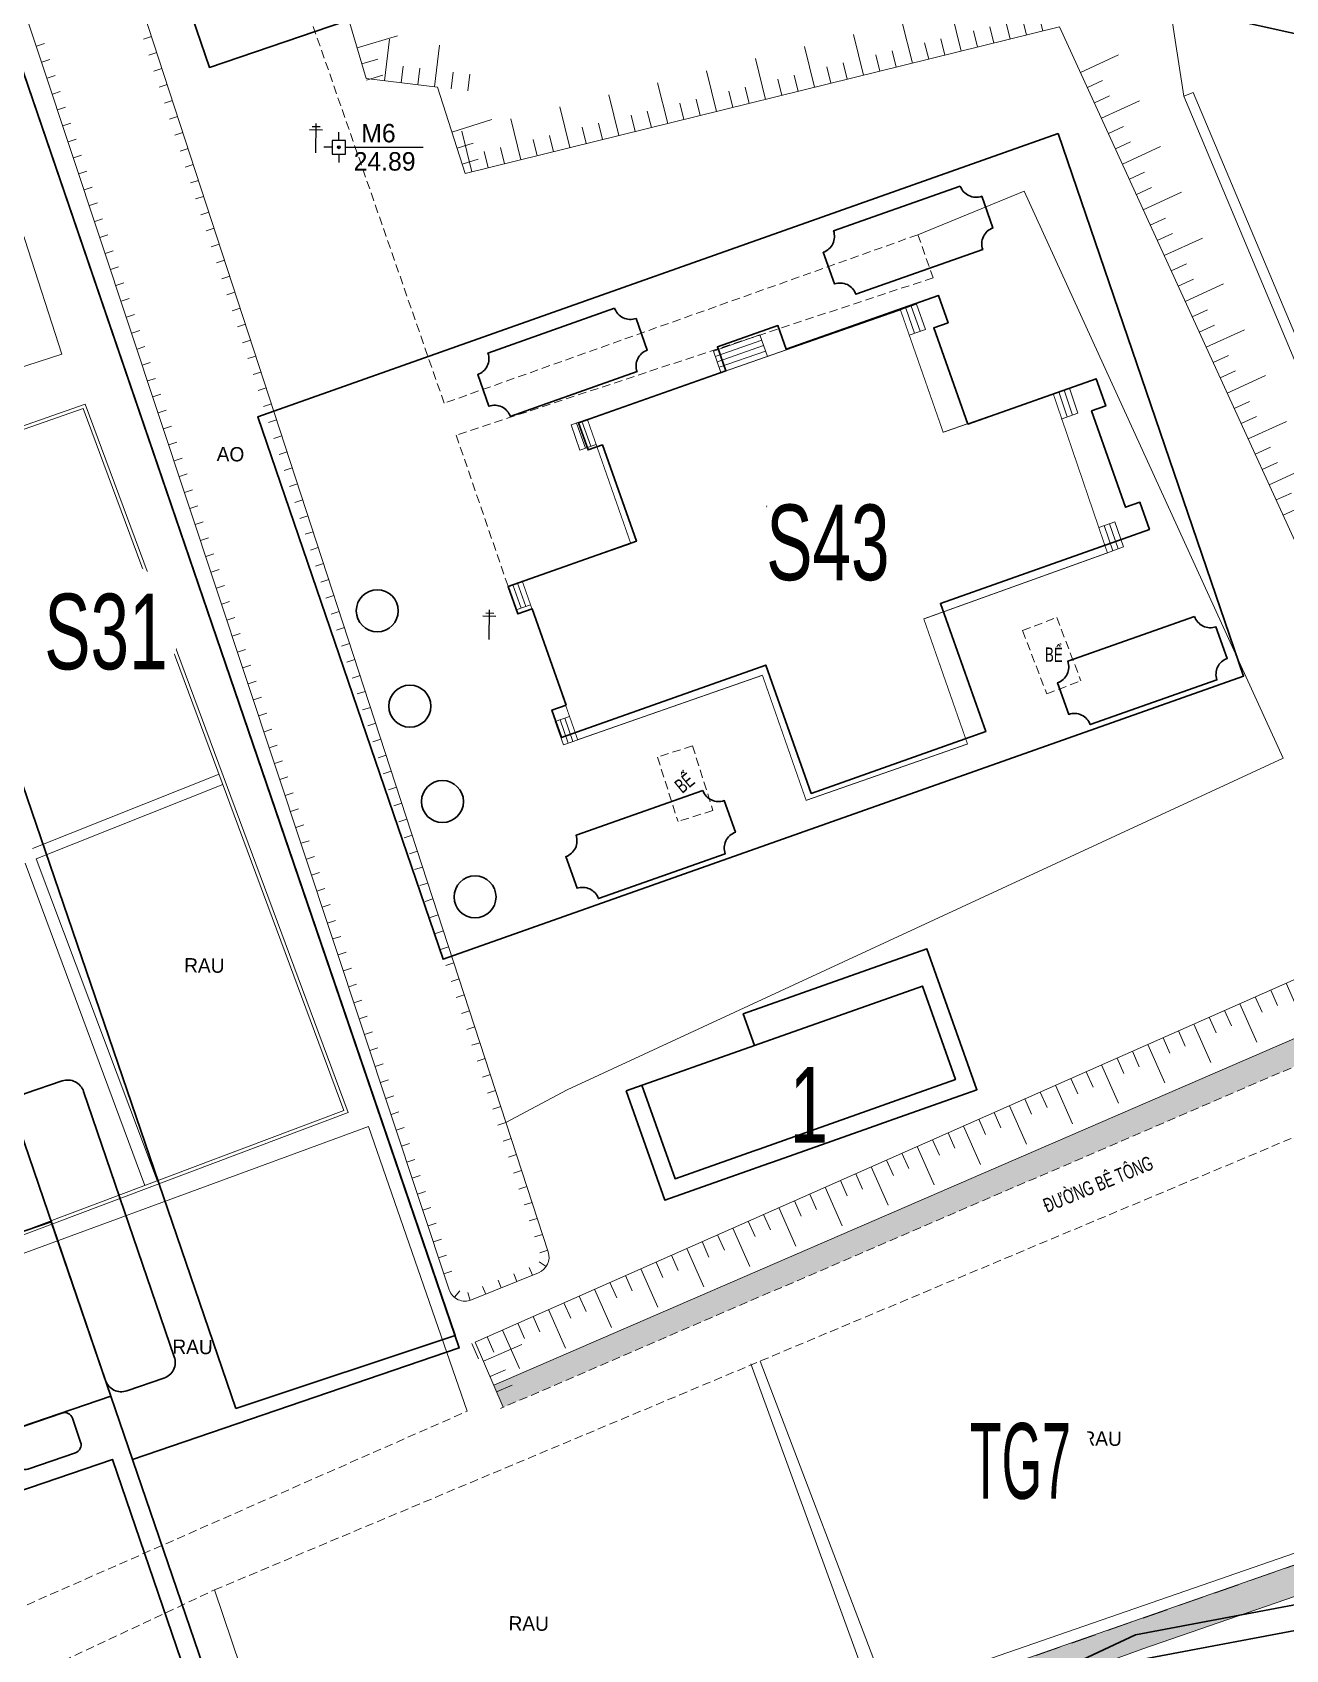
# Model space of a CAD drawing. Header units: inches. Extents: x 496359 to 501064, y 2374078 to 2377203.
# Drawn here: x 500675.8 to 500750.4, y 2376459.4 to 2376555.6 of the extents above; entities that cross this region are included whole.
import ezdxf
from ezdxf.enums import TextEntityAlignment as Align

# ---------------------------------------------------------------- set-up
doc = ezdxf.new("R2010")
doc.units = ezdxf.units.IN
doc.header["$MEASUREMENT"] = 0
doc.linetypes.add('DASHED', pattern=[0.75, 0.5, -0.25])
for name, color, linetype in [('cd', 7, 'Continuous'), ('chu', 6, 'Continuous'), ('MANH', 147, 'Continuous'), ('MOC - DC2', 1, 'Continuous'), ('NOI', 2, 'Continuous'), ('tl', 8, 'Continuous')]:
    doc.layers.add(name, color=color, linetype=linetype)
for name, color, linetype, lineweight in [('EG Text2', 7, 'Continuous', 18), ('ISO', 252, 'Continuous', 20), ('LC Net dam 1', 30, 'Continuous', 30), ('LC Net manh', 239, 'Continuous', 5)]:
    doc.layers.add(name, color=color, linetype=linetype, lineweight=lineweight)
doc.styles.add('EG Hai', font='')
doc.styles.add('style1', font='')
doc.styles.get('EG Hai').set_extended_font_data('.VnArial NarrowH')
doc.styles.get('style1').set_extended_font_data('.VnAvantH')
pattern_1 = [(359.267215784, (-736010.08436, -2368366.01803), (0.566607394046, 0.317539068605), [0.375, -0.75]), (119.267215784, (-736010.08436, -2368366.01803), (-0.55830059713, 0.331926862913), [0.375, -0.75]), (59.267215784, (-736010.08436, -2368366.01803), (0.008306796916, 0.64946593152), [-0.75, 0.375])]

# ---------------------------------------------------------------- blocks, each defined once
blk = doc.blocks.new('1')
at = {"layer": 'tl', "color": 250, "lineweight": 0}
blk.add_line((0, -0.5), (0, 0), dxfattribs=at)
blk = doc.blocks.new('t2')
at = {"layer": 'tl', "color": 250, "lineweight": 0}
for p, q in [((-2, 0), (-2, -1)), ((-1, 0), (-1, -1)), ((0, 0), (0, -2.5))]:
    blk.add_line(p, q, dxfattribs=at)
blk = doc.blocks.new('cdien')
at = {"layer": 'cd', "extrusion": (-0.000518657, 0.000768986, 1)}
for p, q in [((-0.8, 2.78, 0), (0.76, 2.78, 0)), ((-0.46, 3.14, 0), (0.49, 3.14, 0)), ((0, 0), (0, 3.5, 0))]:
    blk.add_line(p, q, dxfattribs=at)
blk = doc.blocks.new('MOC')
at = {"layer": 'MOC - DC2'}
for points in [[(-0.4, 0), (-0.9, 0)], [(0, 0.4), (0, 0.9)], [(0.4, 0), (5.03, 0)], [(0, -0.4), (0, -0.9)]]:
    blk.add_lwpolyline(points, dxfattribs=at)
blk.add_lwpolyline([(-0.4, -0.4), (0.4, -0.4), (0.4, 0.4), (-0.4, 0.4)], close=True, dxfattribs=at)
blk.add_circle((0, 0), 0.0868, dxfattribs=at)
blk = doc.blocks.new('Nền HT mới')
at = {"layer": 'MANH', "lineweight": 0}
h = blk.add_hatch(dxfattribs=at)
h.set_pattern_fill('HONEY', color=8, scale=3, angle=-0.73278, style=0)
h.set_pattern_definition(pattern_1)
h.paths.add_polyline_path([(886.715, 219.734), (886.113, 221.168), (824.114, 194.321), (824.68, 193.008)])
h = blk.add_hatch(dxfattribs=at)
h.set_pattern_fill('HONEY', color=8, scale=3, angle=-0.73278, style=0)
h.set_pattern_definition(pattern_1)
h.paths.add_polyline_path([(862.742, 178.628), (901.155, 191.89), (920.243, 200.226), (913.112, 216.398), (912.218, 216.001), (918.462, 200.787), (890.568, 190.199), (847.368, 175.099), (817.034, 164.268), (817.267, 163.615), (814.016, 162.521), (814.335, 161.285), (823.378, 164.275)])
at = {"layer": 'MANH', "color": 1, "linetype": 'DASHED', "lineweight": 0, "ltscale": 3, "elevation": -28.377}
blk.add_lwpolyline([(338.797, 83.449), (320.937, 78.752), (340.42, 30.662), (364.406, 31.762), (393.688, 33.781), (433.644, 49.392), (462.8, 58.64), (490.972, 67.807), (516.491, 76.196), (548.211, 86.542), (576.26, 95.702), (610.187, 94.179), (634.864, 101.12), (676.11, 115.484), (714.178, 128.714), (753.349, 142.385), (783.927, 137.98), (839.407, 172.277), (890.568, 190.199), (916.291, 216.65), (939.123, 240.492), (989.341, 305.871)], dxfattribs=at)
at = {"layer": 'MANH', "color": 3, "linetype": 'DASHED', "lineweight": 0, "elevation": -28.377}
for points in [[(849.352, 262.812), (821.159, 252.783), (805.479, 297.91)], [(849.352, 262.812), (850.266, 260.249), (821.877, 250.88), (824.968, 241.868)], [(921.664, 233.897), (906.029, 227.294), (886.715, 219.734), (824.504, 192.932)], [(797.812, 177.596), (807.487, 182.132), (923.255, 230.691)], [(796.347, 181.254), (822.523, 192.771)]]:
    blk.add_lwpolyline(points, dxfattribs=at)
at = {"layer": 'MANH', "color": 2, "lineweight": 0, "elevation": -28.377}
for points in [[(824.68, 193.008), (823.007, 196.891), (881.735, 222.88), (857.786, 275.185), (822.402, 266.459), (820.77, 271.593), (816.519, 272.107), (813.221, 283.265), (822.942, 285.681), (831.909, 282.657), (850.992, 287.964)], [(863.847, 279.67), (865.182, 271.071)], [(791.776, 276.175), (798.396, 255.708)], [(865.729, 271.284), (865.182, 271.071)], [(886.715, 219.734), (865.182, 271.071)], [(865.729, 271.284), (874.555, 250.37)], [(849.352, 262.812), (855.675, 265.397), (871.102, 231.655), (828.485, 211.901), (824.838, 209.959)], [(848.317, 258.333), (849.28, 258.67)], [(848.638, 258.445), (849.16, 256.95)], [(848.959, 258.557), (849.481, 257.062)], [(849.28, 258.67), (849.802, 257.174)], [(848.839, 256.838), (849.802, 257.174)], [(837.185, 255.885), (839.951, 256.851)], [(837.297, 255.564), (840.063, 256.53)], [(837.409, 255.243), (840.175, 256.209)], [(839.951, 256.851), (840.399, 255.567)], [(788.645, 252.554), (798.396, 255.708)], [(837.185, 255.885), (837.633, 254.601)], [(837.521, 254.922), (840.287, 255.889)], [(857.411, 253.341), (858.377, 253.67)], [(857.733, 253.451), (858.24, 251.962)], [(858.055, 253.561), (858.562, 252.072)], [(858.377, 253.67), (858.883, 252.182)], [(792.781, 202.033), (815.452, 210.56), (799.799, 252.731), (776.867, 244.685), (776.867, 244.685), (792.781, 202.033)], [(829.683, 251.824), (828.72, 251.488)], [(829.243, 249.992), (828.72, 251.488)], [(829.564, 250.105), (829.041, 251.6)], [(829.885, 250.217), (829.362, 251.712)], [(857.884, 251.841), (858.883, 252.182)], [(830.206, 250.329), (829.243, 249.992)], [(860.119, 245.389), (861.085, 245.717)], [(860.763, 245.608), (861.273, 244.11)], [(861.085, 245.717), (861.592, 244.229)], [(860.441, 245.498), (860.954, 243.992)], [(860.635, 243.873), (861.592, 244.229)], [(825.817, 242.165), (824.968, 241.868)], [(825.451, 240.486), (824.968, 241.868)], [(825.734, 240.585), (825.251, 241.967)], [(826.017, 240.684), (825.534, 242.066)], [(826.3, 240.783), (825.451, 240.486)], [(828.626, 234.125), (827.776, 233.828)], [(828.824, 232.648), (828.343, 234.026)], [(828.258, 232.45), (827.776, 233.828)], [(828.541, 232.549), (828.059, 233.927)], [(828.258, 232.45), (829.107, 232.747)], [(796.65, 226.27), (807.763, 230.701)], [(807.996, 230.075), (796.878, 225.665)], [(803.344, 206.219), (796.219, 225.404)], [(796.878, 225.665), (804.087, 206.499)], [(813.674, 163.799), (846.691, 175.631), (879.838, 187.123), (917.557, 201.143), (911.369, 215.819), (907.683, 223.959)], [(824.114, 194.321), (886.113, 221.168)], [(817.267, 163.615), (817.034, 164.268), (847.368, 175.099), (890.568, 190.199), (918.462, 200.787), (912.218, 216.001), (913.112, 216.398), (920.243, 200.226), (901.155, 191.89), (862.742, 178.628), (823.378, 164.275), (814.335, 161.285), (814.016, 162.521), (817.267, 163.615)], [(822.523, 192.771), (816.654, 209.717), (788.364, 199.329), (795.135, 182.923)], [(839.404, 195.585), (846.691, 175.631)], [(847.535, 175.919), (839.977, 195.76)], [(807.487, 182.132), (813.674, 163.799)]]:
    blk.add_lwpolyline(points, dxfattribs=at)
blk.add_lwpolyline([(821.462, 200.007), (795.498, 278.244, -0.435873), (796.203, 279.529), (800.78, 280.683, -0.394322), (801.975, 280.024), (827.353, 202.254, -0.393708), (826.779, 201.017), (822.787, 199.395, -0.433538)], format="xyb", close=True, dxfattribs=at)
at = {"layer": 'MANH', "color": 2, "lineweight": 0, "const_width": 0.05, "elevation": -28.377}
blk.add_lwpolyline([(829.107, 232.747), (840.101, 236.587), (842.703, 229.14), (852.307, 232.495), (849.706, 239.942), (860.635, 243.873), (857.411, 253.341), (850.86, 251.053), (848.317, 258.333), (829.683, 251.824), (832.27, 244.419), (825.817, 242.165), (829.107, 232.747)], dxfattribs=at)
at = {"layer": 'MANH', "color": 2, "lineweight": 0, "elevation": -28.377}
blk.add_lwpolyline([(792.898, 202.291), (815.196, 210.677), (799.68, 252.477), (777.125, 244.564)], close=True, dxfattribs=at)
at = {"layer": 'MANH', "color": 2, "linetype": 'DASHED', "lineweight": 0, "elevation": -28.377}
for points in [[(855.582, 239.243), (857.622, 240.022)], [(857.622, 240.022), (859.062, 236.254)], [(855.582, 239.243), (857.021, 235.474)], [(857.021, 235.474), (859.062, 236.254)], [(835.939, 232.381), (833.857, 231.72)], [(835.939, 232.381), (837.159, 228.536)], [(833.857, 231.72), (835.077, 227.875)], [(837.159, 228.536), (835.077, 227.875)]]:
    blk.add_lwpolyline(points, dxfattribs=at)
at = {"layer": 'MOC - DC2', "lineweight": 0}
blk.add_point((814.889, 268.018, -3.491), dxfattribs=at)
at = {"layer": 'cd', "lineweight": 0, "xscale": 0.5, "yscale": 0.5, "zscale": 0.5, "rotation": 359.2672157837458}
for p in [(813.521, 267.68, -2.619), (823.844, 238.723, -2.531)]:
    blk.add_blockref('cdien', p, dxfattribs=at)
at = {"layer": 'MOC - DC2', "lineweight": 0}
blk.add_blockref('MOC', (814.889, 268.018, -3.491), dxfattribs=at)
at = {"layer": 'NOI', "color": 2, "lineweight": 0}
for name, p, rotation in [('t2', (854.851, 274.462, -2.992), 193.8533000437479), ('t2', (851.938, 273.743, -2.992), 193.8533000437479), ('t2', (849.026, 273.025, -2.992), 193.8533000437479), ('1', (803.743, 274.604, -2.692), 288.07267303035), ('t2', (815.977, 273.938, -2.992), 106.4640769393147), ('t2', (817.601, 271.976, -2.992), 173.1013544266785), ('t2', (843.2, 271.588, -2.992), 193.8533000437479), ('t2', (846.113, 272.307, -2.992), 193.8533000437479), ('1', (796.895, 274.037, -2.692), 108.3585656710633), ('1', (804.053, 273.653, -2.692), 288.07267303035), ('t2', (820.58, 271.616, -2.992), 173.1013544266785), ('t2', (840.288, 270.87, -2.992), 193.8533000437479), ('t2', (859.026, 272.479, -2.992), 114.6015009881797), ('1', (797.21, 273.088, -2.692), 108.3585656710633), ('1', (804.364, 272.703, -2.692), 288.07267303035), ('t2', (837.375, 270.152, -2.992), 193.8533000437479), ('1', (797.525, 272.139, -2.692), 108.3585656710633), ('1', (804.674, 271.752, -2.692), 288.07267303035), ('t2', (831.549, 268.715, -2.992), 193.8533000437479), ('t2', (834.462, 269.433, -2.992), 193.8533000437479), ('1', (797.84, 271.19, -2.692), 108.3585656710633), ('1', (804.984, 270.801, -2.692), 288.07267303035), ('t2', (828.637, 267.997, -2.992), 193.8533000437479), ('t2', (860.275, 269.751, -2.992), 114.6015009881797), ('1', (798.154, 270.241, -2.692), 108.3585656710633), ('1', (805.294, 269.851, -2.692), 288.07267303035), ('t2', (821.621, 268.917, -2.992), 107.6315246291364), ('t2', (825.724, 267.278, -2.992), 193.8533000437479), ('1', (798.469, 269.291, -2.692), 108.3585656710633), ('1', (805.605, 268.9, -2.692), 288.07267303035), ('t2', (822.811, 266.56, -2.992), 193.8533000437479), ('1', (798.784, 268.342, -2.692), 108.3585656710633), ('1', (805.915, 267.95, -2.692), 288.07267303035), ('t2', (861.524, 267.023, -2.992), 114.6015009881797), ('1', (799.099, 267.393, -2.692), 108.3585656710633), ('1', (806.225, 266.999, -2.692), 288.07267303035), ('1', (799.414, 266.444, -2.692), 108.3585656710633), ('1', (806.535, 266.048, -2.692), 288.07267303035), ('1', (799.729, 265.495, -2.692), 108.3585656710633), ('1', (806.845, 265.098, -2.692), 288.07267303035), ('t2', (862.772, 264.296, -2.992), 114.6015009881797), ('1', (800.044, 264.546, -2.692), 108.3585656710633), ('1', (807.156, 264.147, -2.692), 288.07267303035), ('1', (800.359, 263.597, -2.692), 108.3585656710633), ('1', (807.466, 263.196, -2.692), 288.07267303035), ('1', (800.674, 262.648, -2.692), 108.3585656710633), ('1', (807.776, 262.246, -2.692), 288.07267303035), ('t2', (864.021, 261.568, -2.992), 114.6015009881797), ('1', (800.989, 261.699, -2.692), 108.3585656710633), ('1', (808.086, 261.295, -2.692), 288.07267303035), ('1', (801.304, 260.75, -2.692), 108.3585656710633), ('1', (808.397, 260.344, -2.692), 288.07267303035), ('1', (801.619, 259.8, -2.692), 108.3585656710633), ('1', (801.934, 258.851, -2.692), 108.3585656710633), ('1', (808.707, 259.394, -2.692), 288.07267303035), ('t2', (865.27, 258.84, -2.992), 114.6015009881797), ('1', (802.249, 257.902, -2.692), 108.3585656710633), ('1', (809.017, 258.443, -2.692), 288.07267303035), ('1', (802.564, 256.953, -2.692), 108.3585656710633), ('1', (809.327, 257.492, -2.692), 288.07267303035), ('t2', (866.519, 256.113, -2.992), 114.6015009881797), ('1', (802.879, 256.004, -2.692), 108.3585656710633), ('1', (809.637, 256.542, -2.692), 288.07267303035), ('1', (803.194, 255.055, -2.692), 108.3585656710633), ('1', (809.948, 255.591, -2.692), 288.07267303035), ('1', (803.509, 254.106, -2.692), 108.3585656710633), ('1', (810.258, 254.64, -2.692), 288.07267303035), ('t2', (867.768, 253.385, -2.992), 114.6015009881797), ('1', (803.824, 253.157, -2.692), 108.3585656710633), ('1', (810.568, 253.69, -2.692), 288.07267303035), ('1', (804.139, 252.208, -2.692), 108.3585656710633), ('1', (810.878, 252.739, -2.692), 288.07267303035), ('1', (804.454, 251.258, -2.692), 108.3585656710633), ('1', (811.189, 251.788, -2.692), 288.07267303035), ('t2', (869.017, 250.657, -2.992), 114.6015009881797), ('1', (804.769, 250.309, -2.692), 108.3585656710633), ('1', (811.499, 250.838, -2.692), 288.07267303035), ('1', (805.084, 249.36, -2.692), 108.3585656710633), ('1', (811.809, 249.887, -2.692), 288.07267303035), ('1', (805.399, 248.411, -2.692), 108.3585656710633), ('1', (812.119, 248.936, -2.692), 288.07267303035), ('t2', (870.266, 247.93, -2.992), 114.6015009881797), ('1', (805.714, 247.462, -2.692), 108.3585656710633), ('1', (812.429, 247.986, -2.692), 288.07267303035), ('1', (806.029, 246.513, -2.692), 108.3585656710633), ('1', (812.74, 247.035, -2.692), 288.07267303035), ('1', (806.343, 245.564, -2.692), 108.3585656710633), ('1', (813.05, 246.084, -2.692), 288.07267303035), ('1', (806.658, 244.615, -2.692), 108.3585656710633), ('1', (813.36, 245.134, -2.692), 288.07267303035), ('1', (806.973, 243.666, -2.692), 108.3585656710633), ('1', (813.67, 244.183, -2.692), 288.07267303035), ('1', (807.288, 242.717, -2.692), 108.3585656710633), ('1', (813.981, 243.232, -2.692), 288.07267303035), ('1', (807.603, 241.767, -2.692), 108.3585656710633), ('1', (814.291, 242.282, -2.692), 288.07267303035), ('1', (807.918, 240.818, -2.692), 108.3585656710633), ('1', (814.601, 241.331, -2.692), 288.07267303035), ('1', (808.233, 239.869, -2.692), 108.3585656710633), ('1', (814.911, 240.38, -2.692), 288.07267303035), ('1', (808.548, 238.92, -2.692), 108.3585656710633), ('1', (815.221, 239.43, -2.692), 288.07267303035), ('1', (808.863, 237.971, -2.692), 108.3585656710633), ('1', (815.532, 238.479, -2.692), 288.07267303035), ('1', (809.178, 237.022, -2.692), 108.3585656710633), ('1', (815.842, 237.528, -2.692), 288.07267303035), ('1', (809.493, 236.073, -2.692), 108.3585656710633), ('1', (816.152, 236.578, -2.692), 288.07267303035), ('1', (809.808, 235.124, -2.692), 108.3585656710633), ('1', (816.462, 235.627, -2.692), 288.07267303035), ('1', (810.123, 234.175, -2.692), 108.3585656710633), ('1', (816.773, 234.676, -2.692), 288.07267303035), ('1', (810.438, 233.225, -2.692), 108.3585656710633), ('1', (817.083, 233.726, -2.692), 288.07267303035), ('1', (810.753, 232.276, -2.692), 108.3585656710633), ('1', (817.393, 232.775, -2.692), 288.07267303035), ('1', (811.068, 231.327, -2.692), 108.3585656710633), ('1', (817.703, 231.824, -2.692), 288.07267303035), ('1', (811.383, 230.378, -2.692), 108.3585656710633), ('1', (818.013, 230.874, -2.692), 288.07267303035), ('1', (811.698, 229.429, -2.692), 108.3585656710633), ('1', (818.324, 229.923, -2.692), 288.07267303035), ('1', (812.013, 228.48, -2.692), 108.3585656710633), ('1', (818.634, 228.972, -2.692), 288.07267303035), ('1', (812.328, 227.531, -2.692), 108.3585656710633), ('1', (818.944, 228.022, -2.692), 288.07267303035), ('1', (812.643, 226.582, -2.692), 108.3585656710633), ('1', (819.254, 227.071, -2.692), 288.07267303035), ('1', (812.958, 225.633, -2.692), 108.3585656710633), ('1', (819.565, 226.12, -2.692), 288.07267303035), ('1', (813.273, 224.684, -2.692), 108.3585656710633), ('1', (819.875, 225.17, -2.692), 288.07267303035), ('1', (813.588, 223.734, -2.692), 108.3585656710633), ('1', (820.185, 224.219, -2.692), 288.07267303035), ('1', (813.903, 222.785, -2.692), 108.3585656710633), ('1', (820.495, 223.268, -2.692), 288.07267303035), ('1', (814.218, 221.836, -2.692), 108.3585656710633), ('1', (820.805, 222.318, -2.692), 288.07267303035), ('1', (814.533, 220.887, -2.692), 108.3585656710633), ('1', (821.116, 221.367, -2.692), 288.07267303035), ('1', (814.847, 219.938, -2.692), 108.3585656710633), ('1', (821.426, 220.416, -2.692), 288.07267303035), ('1', (815.162, 218.989, -2.692), 108.3585656710633), ('1', (821.736, 219.466, -2.692), 288.07267303035), ('1', (815.477, 218.04, -2.692), 108.3585656710633), ('1', (822.046, 218.515, -2.692), 288.07267303035), ('t2', (871.266, 218.247, -2.992), 23.87087660466218), ('1', (815.792, 217.091, -2.692), 108.3585656710633), ('1', (822.357, 217.564, -2.692), 288.07267303035), ('t2', (868.522, 217.033, -2.992), 23.87087660466218), ('1', (816.107, 216.142, -2.692), 108.3585656710633), ('1', (822.667, 216.614, -2.692), 288.07267303035), ('t2', (865.779, 215.819, -2.992), 23.87087660466218), ('1', (816.422, 215.193, -2.692), 108.3585656710633), ('1', (822.977, 215.663, -2.692), 288.07267303035), ('1', (823.287, 214.712, -2.692), 288.07267303035), ('1', (816.737, 214.243, -2.692), 108.3585656710633), ('1', (823.597, 213.762, -2.692), 288.07267303035), ('t2', (863.035, 214.604, -2.992), 23.87087660466218), ('1', (817.052, 213.294, -2.692), 108.3585656710633), ('1', (823.908, 212.811, -2.692), 288.07267303035), ('t2', (860.292, 213.39, -2.992), 23.87087660466218), ('1', (817.367, 212.345, -2.692), 108.3585656710633), ('1', (824.218, 211.86, -2.692), 288.07267303035), ('t2', (857.549, 212.176, -2.992), 23.87087660466218), ('1', (817.682, 211.396, -2.692), 108.3585656710633), ('1', (824.528, 210.91, -2.692), 288.07267303035), ('t2', (854.805, 210.962, -2.992), 23.87087660466218), ('1', (817.997, 210.447, -2.692), 108.3585656710633), ('1', (824.838, 209.959, -2.692), 288.07267303035), ('1', (818.312, 209.498, -2.692), 108.3585656710633), ('1', (825.149, 209.008, -2.692), 288.07267303035), ('t2', (852.062, 209.748, -2.992), 23.87087660466218), ('1', (818.627, 208.549, -2.692), 108.3585656710633), ('1', (825.459, 208.058, -2.692), 288.07267303035), ('t2', (849.318, 208.534, -2.992), 23.87087660466218), ('1', (818.942, 207.6, -2.692), 108.3585656710633), ('1', (825.769, 207.107, -2.692), 288.07267303035), ('t2', (846.575, 207.32, -2.992), 23.87087660466218), ('1', (819.257, 206.651, -2.692), 108.3585656710633), ('1', (826.079, 206.156, -2.692), 288.07267303035), ('t2', (843.832, 206.106, -2.992), 23.87087660466218), ('1', (819.572, 205.701, -2.692), 108.3585656710633), ('1', (826.389, 205.206, -2.692), 288.07267303035), ('1', (819.887, 204.752, -2.692), 108.3585656710633), ('1', (826.7, 204.255, -2.692), 288.07267303035), ('t2', (841.088, 204.892, -2.992), 23.87087660466218), ('1', (820.202, 203.803, -2.692), 108.3585656710633), ('1', (827.01, 203.304, -2.692), 288.07267303035), ('t2', (838.345, 203.678, -2.992), 23.87087660466218), ('1', (820.517, 202.854, -2.692), 108.3585656710633), ('1', (827.32, 202.354, -2.692), 288.07267303035), ('t2', (835.602, 202.464, -2.992), 23.87087660466218), ('1', (820.832, 201.905, -2.692), 108.3585656710633), ('1', (826.413, 200.869, -2.692), 202.1127662904505), ('1', (827.239, 201.396, -2.692), 236.7992771378505), ('t2', (832.858, 201.25, -2.992), 23.87087660466218), ('1', (821.147, 200.956, -2.692), 108.3585656710633), ('1', (824.56, 200.116, -2.692), 202.1127662904505), ('1', (825.487, 200.492, -2.692), 202.1127662904505), ('1', (821.766, 199.557, -2.692), 139.865670783942), ('1', (822.706, 199.366, -2.692), 197.1614502982286), ('1', (823.634, 199.739, -2.692), 202.1127662904505), ('t2', (830.115, 200.036, -2.992), 23.87087660466218), ('t2', (827.371, 198.822, -2.992), 23.87087660466218), ('t2', (824.628, 197.608, -2.992), 23.87087660466218), ('t2', (823.493, 195.763, -2.992), 113.3072559681336)]:
    blk.add_blockref(name, p, dxfattribs=dict(at, rotation=rotation))
at = {"layer": 'chu', "color": 6, "lineweight": 0, "style": 'style1'}
for s, p in [('AO', (807.616, 249.336, -28.377)), ('NHµ BÕP', (840.238, 245.841, -28.377)), ('RAU', (797.605, 239.571, -28.377)), ('RAU', (805.681, 218.901, -28.377)), ('RAU', (804.98, 196.194, -28.377)), ('RAU', (859.086, 190.736, -28.377)), ('RAU', (824.987, 179.727, -28.377))]:
    blk.add_text(s, height=0.85, rotation=359.26722, dxfattribs=at).set_placement(p)
at = {"layer": 'chu', "color": 6, "lineweight": 0, "ltscale": 0.8, "style": 'style1', "width": 0.7}
for s, rotation, p in [('BÓ', 359.26722, (856.909, 237.393, -28.377)), ('BÓ', 39.24385, (835.326, 229.514, -28.377)), ('§¦êNG B£ T¤NG', 22.40774, (857.041, 204.58, -28.377))]:
    blk.add_text(s, height=0.85, rotation=rotation, dxfattribs=at).set_placement(p)
at = {"layer": 'MOC - DC2', "lineweight": 0, "style": 'style1'}
for s, p in [('M6', (816.229, 268.311, -3.491)), ('24.89', (815.775, 266.63, -3.491))]:
    blk.add_text(s, height=1.1, dxfattribs=at).set_placement(p)

msp = doc.modelspace()

# ---------------------------------------------------------------- linework, layer by layer
at = {"layer": 'LC Net dam 1'}
msp.add_lwpolyline([(500680.706, 2376570.15), (500686.38, 2376553.545), (500721.497, 2376565.531)], dxfattribs=at)
for points in [[(500731.073, 2376546.483, 0.414214), (500732.349, 2376545.874), (500733.016, 2376543.988, 0.414214), (500732.406, 2376542.712), (500724.864, 2376540.044, 0.414214), (500723.588, 2376540.654), (500722.921, 2376542.539, 0.414214), (500723.53, 2376543.816)], [(500710.501, 2376539.207, 0.414214), (500711.777, 2376538.598), (500712.444, 2376536.712, 0.414214), (500711.835, 2376535.436), (500704.293, 2376532.769, 0.414214), (500703.017, 2376533.378), (500702.35, 2376535.264, 0.414214), (500702.959, 2376536.54)], [(500745.015, 2376520.858, 0.414214), (500746.291, 2376520.248), (500746.958, 2376518.363, 0.414214), (500746.349, 2376517.087), (500738.807, 2376514.419, 0.414214), (500737.53, 2376515.028), (500736.864, 2376516.914, 0.414214), (500737.473, 2376518.19)], [(500715.747, 2376510.506, 0.414214), (500717.023, 2376509.897), (500717.69, 2376508.011, 0.414214), (500717.081, 2376506.735), (500709.539, 2376504.067, 0.414214), (500708.262, 2376504.677), (500707.596, 2376506.562, 0.414214), (500708.205, 2376507.838)], [(500675.422, 2376492.455, 0.414214), (500674.799, 2376491.186), (500680.198, 2376475.383, 0.414214), (500681.468, 2376474.76), (500683.673, 2376475.513, 0.414214), (500684.296, 2376476.783), (500678.897, 2376492.586, 0.414214), (500677.627, 2376493.209)], [(500675.569, 2376470.102), (500678.407, 2376471.072, 0.414214), (500678.719, 2376471.707), (500678.234, 2376473.126, 0.414214), (500677.599, 2376473.438), (500674.76, 2376472.468, 0.414214), (500674.449, 2376471.833), (500674.934, 2376470.414, 0.414214)]]:
    msp.add_lwpolyline(points, format="xyb", close=True, dxfattribs=at)
msp.add_lwpolyline([(500655.688, 2376419.817), (500641.573, 2376461.129), (500680.522, 2376474.436), (500694.637, 2376433.125)], close=True, dxfattribs=at)
at = {"layer": 'LC Net dam 1', "elevation": -268.377}
msp.add_lwpolyline([(500680.38, 2376433.305), (500681.64, 2376429.614), (500668.241, 2376425.036), (500666.98, 2376428.726), (500655.341, 2376424.749), (500643.931, 2376458.144), (500680.609, 2376470.676), (500692.019, 2376437.282)], close=True, dxfattribs=at)
at = {"layer": 'LC Net dam 1'}
for centre in [(500696.375, 2376521.198), (500698.315, 2376515.52), (500700.255, 2376509.842), (500702.195, 2376504.165)]:
    msp.add_circle(centre, 1.25, dxfattribs=at)

# ---------------------------------------------------------------- block references
at = {"layer": 'LC Net manh'}
msp.add_blockref('Nền HT mới', (499879.196, 2376280.773, 2.925), dxfattribs=at)

# ---------------------------------------------------------------- next in the draw order: wipeouts: each hides what was drawn before it
at = {"ltscale": 500}
for points, z in [([(500720.281, 2376522.333), (500719.815, 2376522.884), (500719.563, 2376523.284), (500719.33, 2376523.778), (500719.16, 2376524.305), (500719.067, 2376524.799), (500719.034, 2376525.239), (500719.054, 2376525.765), (500719.115, 2376526.169), (500719.273, 2376526.744), (500719.398, 2376527.059), (500719.622, 2376527.492), (500719.887, 2376527.889), (500720.267, 2376528.327), (500720.672, 2376528.685), (500721.144, 2376529.002), (500721.599, 2376529.231), (500722.034, 2376529.39), (500722.429, 2376529.49), (500722.935, 2376529.561), (500723.368, 2376529.574), (500723.781, 2376529.544), (500724.32, 2376529.443), (500724.732, 2376529.315), (500725.115, 2376529.153), (500725.703, 2376528.808), (500725.963, 2376528.61), (500726.261, 2376528.34), (500726.515, 2376528.064), (500726.779, 2376527.715), (500727.025, 2376527.303), (500727.185, 2376526.963), (500727.313, 2376526.611), (500727.428, 2376526.159), (500727.488, 2376525.757), (500727.506, 2376525.177), (500727.449, 2376524.625), (500727.351, 2376524.192), (500727.236, 2376523.841), (500727.038, 2376523.395), (500726.818, 2376523.018), (500726.613, 2376522.73), (500726.274, 2376522.347), (500726.012, 2376522.104), (500725.603, 2376521.798), (500725.324, 2376521.629), (500725.073, 2376521.501), (500724.77, 2376521.373), (500724.422, 2376521.258), (500724.088, 2376521.178), (500723.741, 2376521.125), (500723.39, 2376521.1), (500723.101, 2376521.102), (500722.669, 2376521.142), (500722.304, 2376521.21), (500721.899, 2376521.327), (500721.505, 2376521.484), (500721.028, 2376521.74), (500720.808, 2376521.887), (500720.502, 2376522.128)], -292.377), ([(500677.311, 2376517.027), (500676.845, 2376517.578), (500676.593, 2376517.978), (500676.36, 2376518.472), (500676.19, 2376518.999), (500676.097, 2376519.493), (500676.064, 2376519.933), (500676.085, 2376520.46), (500676.145, 2376520.864), (500676.303, 2376521.439), (500676.429, 2376521.753), (500676.652, 2376522.186), (500676.917, 2376522.583), (500677.297, 2376523.021), (500677.703, 2376523.379), (500678.174, 2376523.697), (500678.629, 2376523.926), (500679.064, 2376524.085), (500679.459, 2376524.185), (500679.965, 2376524.256), (500680.398, 2376524.268), (500680.811, 2376524.238), (500681.35, 2376524.137), (500681.762, 2376524.009), (500682.145, 2376523.847), (500682.733, 2376523.502), (500682.993, 2376523.304), (500683.291, 2376523.035), (500683.545, 2376522.759), (500683.809, 2376522.409), (500684.055, 2376521.997), (500684.215, 2376521.657), (500684.343, 2376521.305), (500684.459, 2376520.853), (500684.518, 2376520.452), (500684.536, 2376519.871), (500684.479, 2376519.32), (500684.381, 2376518.886), (500684.266, 2376518.535), (500684.068, 2376518.09), (500683.849, 2376517.712), (500683.643, 2376517.424), (500683.305, 2376517.041), (500683.042, 2376516.798), (500682.634, 2376516.492), (500682.354, 2376516.323), (500682.103, 2376516.195), (500681.8, 2376516.067), (500681.452, 2376515.952), (500681.118, 2376515.872), (500680.771, 2376515.819), (500680.42, 2376515.794), (500680.132, 2376515.796), (500679.699, 2376515.836), (500679.334, 2376515.904), (500678.929, 2376516.021), (500678.535, 2376516.178), (500678.058, 2376516.435), (500677.838, 2376516.582), (500677.533, 2376516.822)], -292.377), ([(500719.152, 2376488.853), (500718.686, 2376489.403), (500718.434, 2376489.803), (500718.2, 2376490.298), (500718.031, 2376490.825), (500717.938, 2376491.318), (500717.905, 2376491.758), (500717.925, 2376492.285), (500717.986, 2376492.689), (500718.144, 2376493.264), (500718.269, 2376493.579), (500718.493, 2376494.012), (500718.758, 2376494.408), (500719.138, 2376494.846), (500719.543, 2376495.205), (500720.014, 2376495.522), (500720.47, 2376495.751), (500720.905, 2376495.91), (500721.299, 2376496.01), (500721.806, 2376496.081), (500722.239, 2376496.093), (500722.651, 2376496.064), (500723.191, 2376495.962), (500723.603, 2376495.835), (500723.986, 2376495.672), (500724.574, 2376495.327), (500724.834, 2376495.129), (500725.132, 2376494.86), (500725.385, 2376494.584), (500725.65, 2376494.234), (500725.896, 2376493.823), (500726.055, 2376493.482), (500726.184, 2376493.131), (500726.299, 2376492.679), (500726.359, 2376492.277), (500726.377, 2376491.697), (500726.32, 2376491.145), (500726.222, 2376490.711), (500726.107, 2376490.36), (500725.909, 2376489.915), (500725.689, 2376489.538), (500725.483, 2376489.25), (500725.145, 2376488.866), (500724.883, 2376488.624), (500724.474, 2376488.318), (500724.195, 2376488.149), (500723.944, 2376488.021), (500723.641, 2376487.892), (500723.292, 2376487.777), (500722.959, 2376487.698), (500722.612, 2376487.644), (500722.261, 2376487.62), (500721.972, 2376487.622), (500721.539, 2376487.661), (500721.175, 2376487.73), (500720.77, 2376487.846), (500720.375, 2376488.004), (500719.899, 2376488.26), (500719.679, 2376488.407), (500719.373, 2376488.647)], -316.377), ([(500731.739, 2376467.65), (500731.273, 2376468.2), (500731.021, 2376468.601), (500730.788, 2376469.095), (500730.619, 2376469.622), (500730.525, 2376470.115), (500730.492, 2376470.555), (500730.513, 2376471.082), (500730.574, 2376471.486), (500730.732, 2376472.061), (500730.857, 2376472.376), (500731.08, 2376472.809), (500731.346, 2376473.206), (500731.726, 2376473.643), (500732.131, 2376474.002), (500732.602, 2376474.319), (500733.058, 2376474.548), (500733.493, 2376474.707), (500733.887, 2376474.807), (500734.393, 2376474.878), (500734.826, 2376474.89), (500735.239, 2376474.861), (500735.779, 2376474.76), (500736.19, 2376474.632), (500736.573, 2376474.469), (500737.161, 2376474.124), (500737.421, 2376473.927), (500737.719, 2376473.657), (500737.973, 2376473.381), (500738.237, 2376473.031), (500738.484, 2376472.62), (500738.643, 2376472.279), (500738.771, 2376471.928), (500738.887, 2376471.476), (500738.946, 2376471.074), (500738.964, 2376470.494), (500738.907, 2376469.942), (500738.81, 2376469.508), (500738.695, 2376469.158), (500738.497, 2376468.712), (500738.277, 2376468.335), (500738.071, 2376468.047), (500737.733, 2376467.663), (500737.47, 2376467.421), (500737.062, 2376467.115), (500736.782, 2376466.946), (500736.532, 2376466.818), (500736.228, 2376466.689), (500735.88, 2376466.575), (500735.547, 2376466.495), (500735.199, 2376466.441), (500734.848, 2376466.417), (500734.56, 2376466.419), (500734.127, 2376466.458), (500733.763, 2376466.527), (500733.357, 2376466.643), (500732.963, 2376466.801), (500732.487, 2376467.057), (500732.267, 2376467.204), (500731.961, 2376467.444)], -292.377)]:
    msp.add_wipeout(points, dxfattribs=at).translate(0, 0, z).dxf.layer = 'ISO'

# ---------------------------------------------------------------- next in the draw order: linework, layer by layer
at = {"layer": 'LC Net dam 1'}
msp.add_lwpolyline([(500597.861, 2376538.327), (500629.079, 2376548.993), (500630.014, 2376546.257), (500653.879, 2376554.411), (500651.868, 2376560.297), (500670.703, 2376566.733), (500701.254, 2376477.318), (500681.807, 2376470.674), (500676.971, 2376484.827), (500655.775, 2376477.584), (500655.219, 2376479.212), (500656.355, 2376479.6), (500655.626, 2376481.732), (500624.054, 2376470.945, -0.414214), (500620.245, 2376472.814), (500597.861, 2376538.327)], format="xyb", dxfattribs=at)
for points in [[(500687.949, 2376473.702), (500659.331, 2376557.458), (500672.352, 2376561.907), (500701.005, 2376478.047)], [(500707.613, 2376515.584), (500705.586, 2376521.316), (500704.737, 2376521.016), (500704.164, 2376522.638), (500711.8, 2376525.339), (500709.773, 2376531.071), (500708.924, 2376530.771), (500708.351, 2376532.392), (500717.118, 2376535.493), (500716.618, 2376536.907), (500720.22, 2376538.181), (500720.72, 2376536.767), (500729.77, 2376539.968), (500730.344, 2376538.346), (500729.495, 2376538.046), (500731.523, 2376532.314), (500739.159, 2376535.015), (500739.733, 2376533.394), (500738.884, 2376533.094), (500740.912, 2376527.362), (500741.76, 2376527.662), (500742.334, 2376526.04), (500729.889, 2376521.639), (500732.59, 2376514.002), (500722.201, 2376510.328), (500719.5, 2376517.964), (500707.338, 2376513.663), (500706.764, 2376515.284)], [(500711.185, 2376492.617), (500718.822, 2376495.318), (500718.155, 2376497.204), (500729.091, 2376501.071), (500732.059, 2376492.681), (500713.486, 2376486.112)]]:
    msp.add_lwpolyline(points, close=True, dxfattribs=at)
for points in [[(500573.285, 2376401.345), (500629.565, 2376414.856), (500635.789, 2376413.7), (500705.592, 2376417.137), (500711.132, 2376421.603), (500711.88, 2376444.707), (500741.96, 2376458.794), (500773.625, 2376464.762), (500808.559, 2376480.387), (500823.062, 2376484.969), (500842.969, 2376492.783), (500816.681, 2376519.937), (500812.076, 2376528.616), (500783.036, 2376548.671), (500772.641, 2376552.312), (500739.906, 2376559.556)], [(500739.916, 2376558.017), (500772.23, 2376550.867), (500782.35, 2376547.322), (500810.922, 2376527.589), (500815.455, 2376519.047), (500840.326, 2376493.356), (500822.562, 2376486.384), (500808.025, 2376481.791), (500773.174, 2376466.203), (500741.496, 2376460.233), (500710.411, 2376445.675), (500709.655, 2376422.339), (500705.03, 2376418.611), (500658.469, 2376416.319), (500657.108, 2376420.302), (500655.688, 2376419.817), (500656.91, 2376416.242), (500635.891, 2376415.207), (500629.525, 2376416.389), (500572.865, 2376402.787)], [(500718.822, 2376495.318), (500728.815, 2376498.853), (500730.783, 2376493.29), (500714.096, 2376487.388), (500712.128, 2376492.951)]]:
    msp.add_lwpolyline(points, dxfattribs=at)
at = {"layer": 'LC Net dam 1', "elevation": -196.377}
msp.add_lwpolyline([(500736.899, 2376549.605), (500689.256, 2376532.754), (500700.291, 2376500.457), (500747.934, 2376517.308)], close=True, dxfattribs=at)

# ---------------------------------------------------------------- next in the draw order: texts
at = {"layer": 'EG Text2', "style": 'EG Hai'}
for s, width, p in [('s43', 0.8, (500723.195, 2376525.271, -292.377)), ('s31', 0.8, (500680.225, 2376519.965, -292.377)), ('1', 0.8, (500722.066, 2376491.79, -316.377)), ('tg7', 0.6, (500734.653, 2376470.588, -292.377))]:
    msp.add_text(s, height=4.5, rotation=0, dxfattribs=dict(at, width=width)).set_placement(p, align=Align.MIDDLE_CENTER)

doc.saveas('drawing.dxf')
